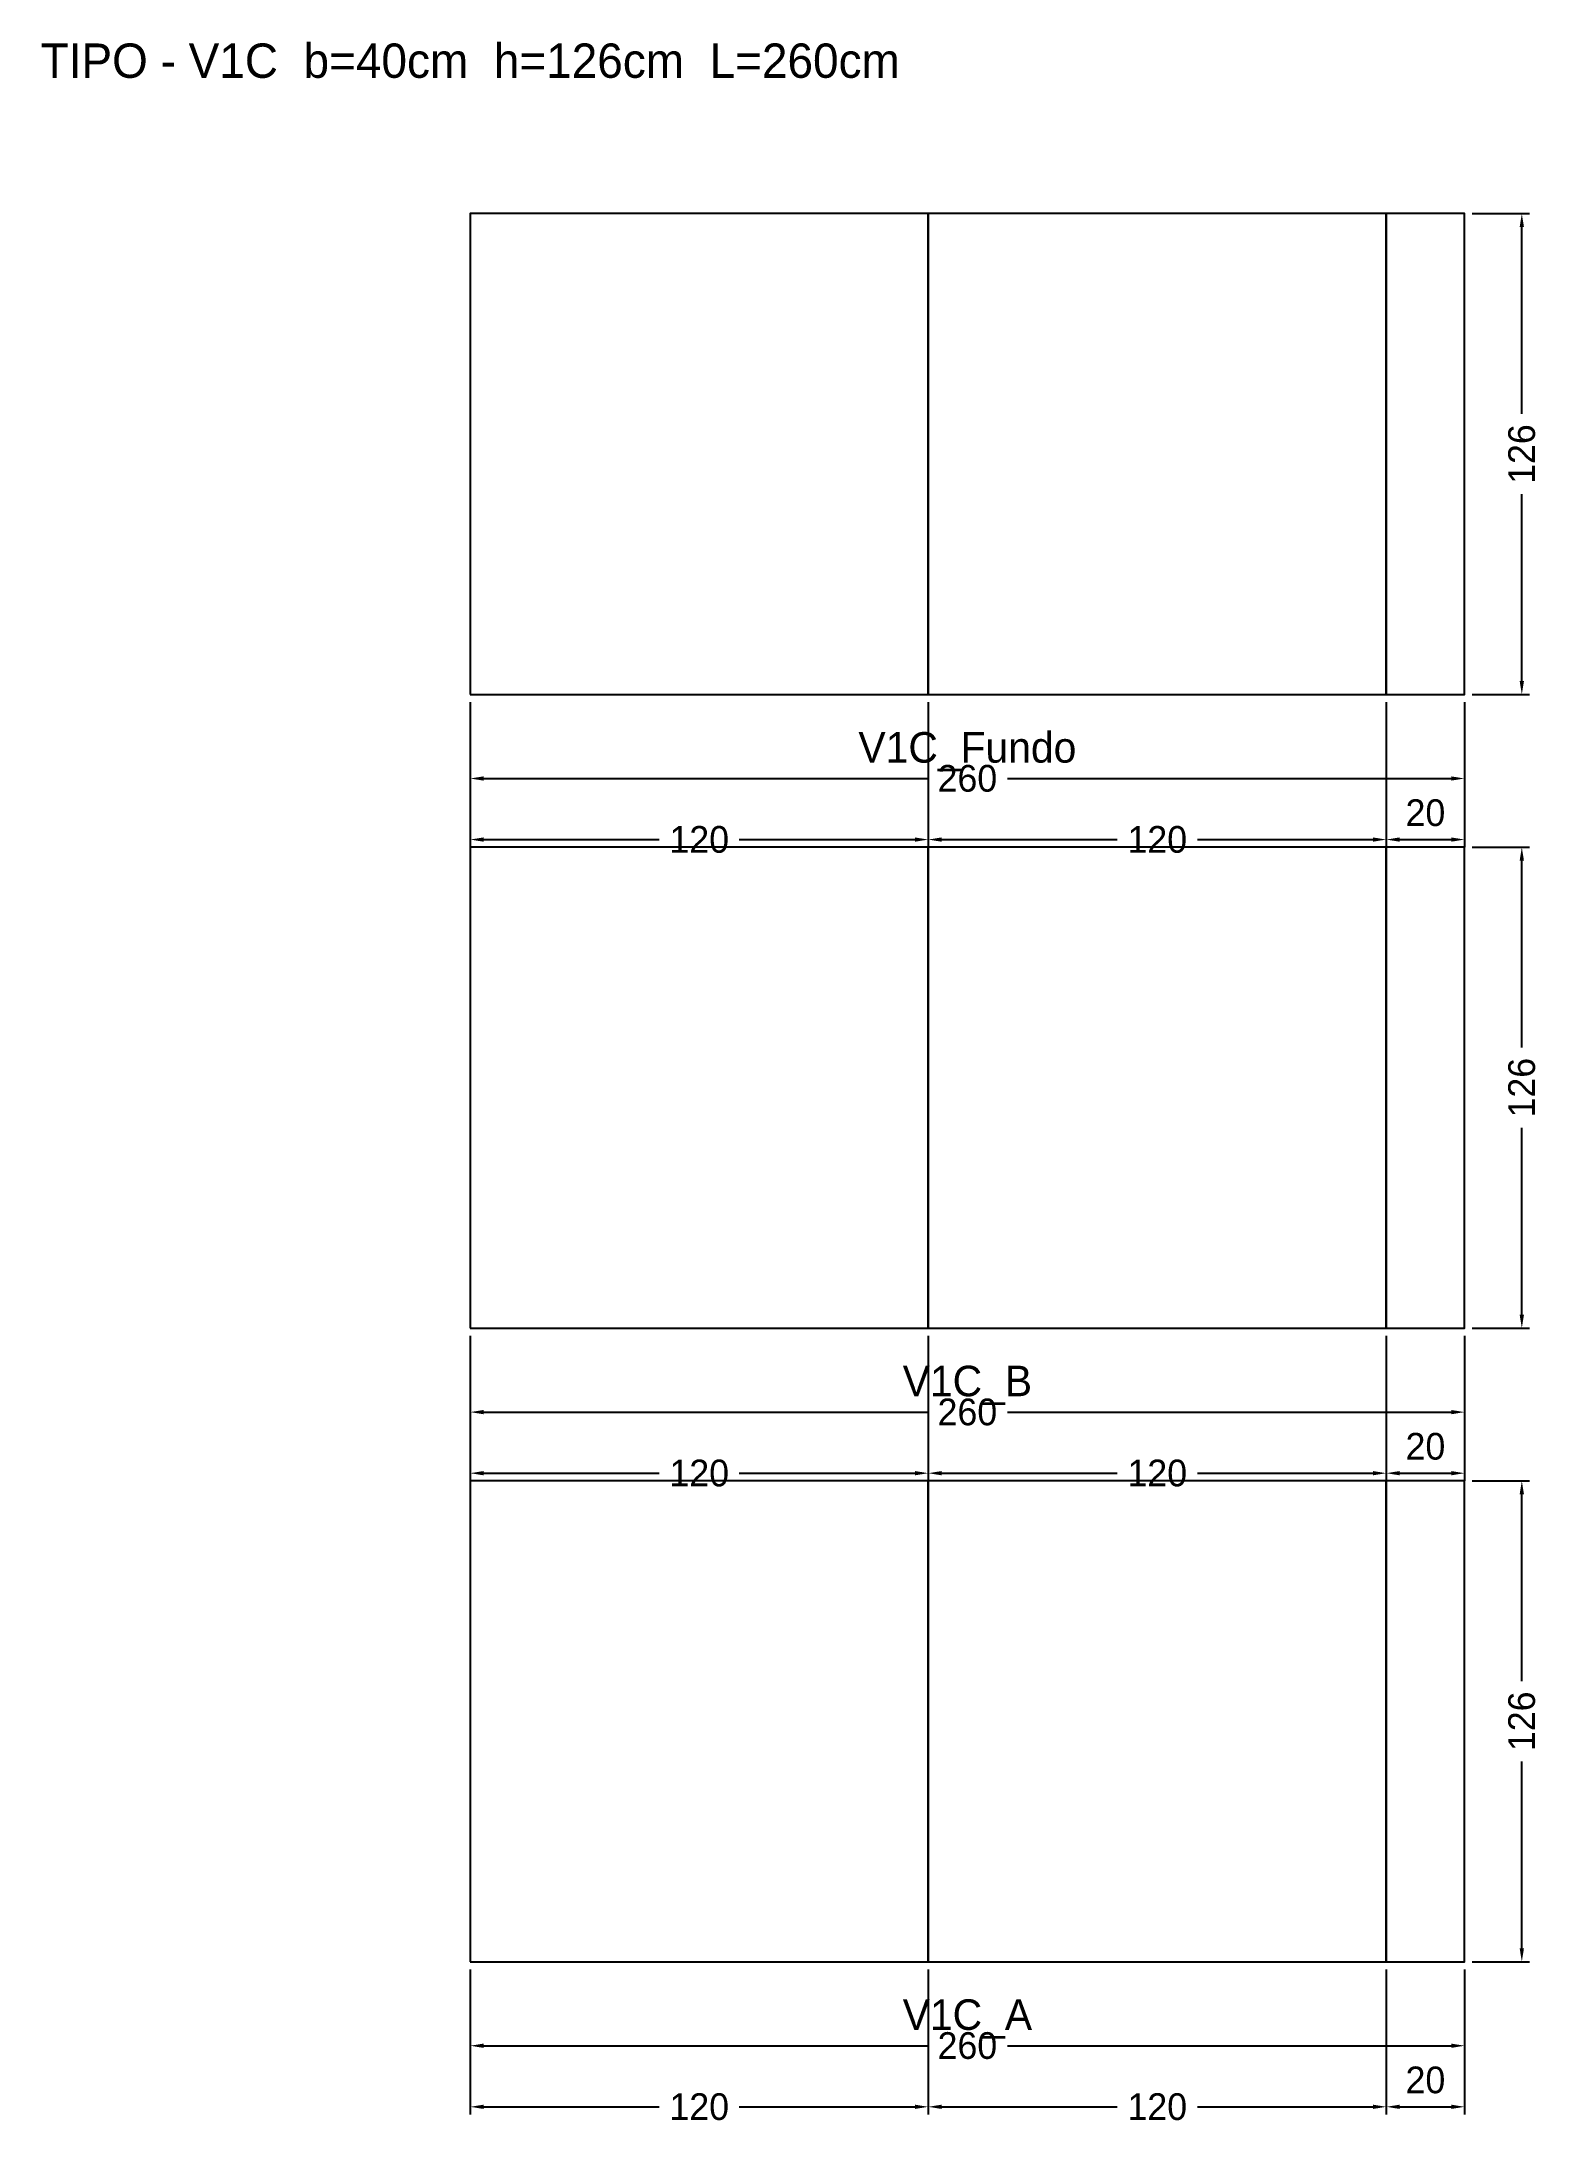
# Model space of a CAD drawing. Header units: metres. Extents: x -112 to 280, y -43 to 503.
import ezdxf

# ---------------------------------------------------------------- set-up
doc = ezdxf.new("R2010")
doc.units = ezdxf.units.M
for name, color, linetype in [('COTA', 3, 'Continuous'), ('NOMENCLATURA', 2, 'Continuous'), ('Paineis', 7, 'Continuous'), ('Texto Secao', 2, 'Continuous')]:
    doc.layers.add(name, color=color, linetype=linetype)
doc.dimstyles.new('COTA_VIG', dxfattribs={"dimtxt": 7, "dimasz": 3.5, "dimexe": 2, "dimexo": 2, "dimgap": 1.5, "dimtad": 1, "dimdec": 1, "dimcen": 2.5, "dimclrd": 3, "dimclre": 3, "dimclrt": 3, "dimazin": 3, "dimtfac": 1, "dimtmove": 0, "dimatfit": 3})

# ---------------------------------------------------------------- blocks, each defined once
blk = doc.blocks.new('_CLOSEDFILLED')
at = {"color": 0, "linetype": 'BYBLOCK'}
blk.add_solid([(-1, 0.16), (0, 0), (-1, -0.16)], dxfattribs=at)
blk = doc.blocks.new('*D1')
at = {"color": 3}
for p, q in [((0, -2), (0, -24)), ((260.5, -2), (260.5, -24)), ((3.5, -22), (119.75, -22)), ((140.75, -22), (257, -22))]:
    blk.add_line(p, q, dxfattribs=at)
at = {"layer": 'Defpoints'}
for p in [(0, 0), (260.5, 0), (0, -22)]:
    blk.add_point(p, dxfattribs=at)
at = {"layer": 'COTA', "color": 3, "xscale": 3.5, "yscale": 3.5, "rotation": 180}
blk.add_blockref('_CLOSEDFILLED', (0, -22), dxfattribs=at)
at = {"layer": 'COTA', "color": 3, "xscale": 3.5, "yscale": 3.5}
blk.add_blockref('_CLOSEDFILLED', (260.5, -22), dxfattribs=at)
at = {"layer": 'COTA', "color": 3, "insert": (130.25, -22), "char_height": 7, "attachment_point": 5}
blk.add_mtext('260', dxfattribs=at)
blk = doc.blocks.new('*D2')
at = {"color": 3}
for p, q in [((0, -2), (0, -40)), ((120, -2), (120, -40)), ((3.5, -38), (49.5, -38)), ((70.5, -38), (116.5, -38))]:
    blk.add_line(p, q, dxfattribs=at)
at = {"layer": 'Defpoints'}
for p in [(0, 0), (120, 0), (0, -38)]:
    blk.add_point(p, dxfattribs=at)
at = {"layer": 'COTA', "color": 3, "xscale": 3.5, "yscale": 3.5, "rotation": 180}
blk.add_blockref('_CLOSEDFILLED', (0, -38), dxfattribs=at)
at = {"layer": 'COTA', "color": 3, "xscale": 3.5, "yscale": 3.5}
blk.add_blockref('_CLOSEDFILLED', (120, -38), dxfattribs=at)
at = {"layer": 'COTA', "color": 3, "insert": (60, -38), "char_height": 7, "attachment_point": 5}
blk.add_mtext('120', dxfattribs=at)
blk = doc.blocks.new('*D3')
at = {"color": 3}
for p, q in [((120, -2), (120, -40)), ((240, -2), (240, -40)), ((123.5, -38), (169.5, -38)), ((190.5, -38), (236.5, -38))]:
    blk.add_line(p, q, dxfattribs=at)
at = {"layer": 'Defpoints'}
for p in [(120, 0), (240, 0), (120, -38)]:
    blk.add_point(p, dxfattribs=at)
at = {"layer": 'COTA', "color": 3, "xscale": 3.5, "yscale": 3.5, "rotation": 180}
blk.add_blockref('_CLOSEDFILLED', (120, -38), dxfattribs=at)
at = {"layer": 'COTA', "color": 3, "xscale": 3.5, "yscale": 3.5}
blk.add_blockref('_CLOSEDFILLED', (240, -38), dxfattribs=at)
at = {"layer": 'COTA', "color": 3, "insert": (180, -38), "char_height": 7, "attachment_point": 5}
blk.add_mtext('120', dxfattribs=at)
blk = doc.blocks.new('*D4')
at = {"color": 3}
for p, q in [((240, -2), (240, -40)), ((260.5, -2), (260.5, -40)), ((243.5, -38), (257, -38))]:
    blk.add_line(p, q, dxfattribs=at)
at = {"layer": 'Defpoints'}
for p in [(240, 0), (260.5, 0), (240, -38)]:
    blk.add_point(p, dxfattribs=at)
at = {"layer": 'COTA', "color": 3, "xscale": 3.5, "yscale": 3.5, "rotation": 180}
blk.add_blockref('_CLOSEDFILLED', (240, -38), dxfattribs=at)
at = {"layer": 'COTA', "color": 3, "xscale": 3.5, "yscale": 3.5}
blk.add_blockref('_CLOSEDFILLED', (260.5, -38), dxfattribs=at)
at = {"layer": 'COTA', "color": 3, "insert": (250.25, -31), "char_height": 7, "attachment_point": 5}
blk.add_mtext('20', dxfattribs=at)
blk = doc.blocks.new('*D5')
at = {"color": 3}
for p, q in [((262.5, 126), (277.5, 126)), ((275.5, 73.5), (275.5, 122.5)), ((275.5, 3.5), (275.5, 52.5)), ((262.5, 0), (277.5, 0))]:
    blk.add_line(p, q, dxfattribs=at)
at = {"layer": 'Defpoints'}
for p in [(260.5, 126), (260.5, 0), (275.5, 0)]:
    blk.add_point(p, dxfattribs=at)
at = {"layer": 'COTA', "color": 3, "xscale": 3.5, "yscale": 3.5}
for p, rotation in [((275.5, 126), 90), ((275.5, 0), 270)]:
    blk.add_blockref('_CLOSEDFILLED', p, dxfattribs=dict(at, rotation=rotation))
at = {"layer": 'COTA', "color": 3, "insert": (275.5, 63), "char_height": 7, "attachment_point": 5, "rotation": 90}
blk.add_mtext('126', dxfattribs=at)
blk = doc.blocks.new('*D6')
at = {"color": 3}
for p, q in [((0, 164), (0, 142)), ((260.5, 164), (260.5, 142)), ((3.5, 144), (119.75, 144)), ((140.75, 144), (257, 144))]:
    blk.add_line(p, q, dxfattribs=at)
at = {"layer": 'Defpoints'}
for p in [(0, 166), (260.5, 166), (0, 144)]:
    blk.add_point(p, dxfattribs=at)
at = {"layer": 'COTA', "color": 3, "xscale": 3.5, "yscale": 3.5, "rotation": 180}
blk.add_blockref('_CLOSEDFILLED', (0, 144), dxfattribs=at)
at = {"layer": 'COTA', "color": 3, "xscale": 3.5, "yscale": 3.5}
blk.add_blockref('_CLOSEDFILLED', (260.5, 144), dxfattribs=at)
at = {"layer": 'COTA', "color": 3, "insert": (130.25, 144), "char_height": 7, "attachment_point": 5}
blk.add_mtext('260', dxfattribs=at)
blk = doc.blocks.new('*D7')
at = {"color": 3}
for p, q in [((0, 164), (0, 126)), ((120, 164), (120, 126)), ((3.5, 128), (49.5, 128)), ((70.5, 128), (116.5, 128))]:
    blk.add_line(p, q, dxfattribs=at)
at = {"layer": 'Defpoints'}
for p in [(0, 166), (120, 166), (0, 128)]:
    blk.add_point(p, dxfattribs=at)
at = {"layer": 'COTA', "color": 3, "xscale": 3.5, "yscale": 3.5, "rotation": 180}
blk.add_blockref('_CLOSEDFILLED', (0, 128), dxfattribs=at)
at = {"layer": 'COTA', "color": 3, "xscale": 3.5, "yscale": 3.5}
blk.add_blockref('_CLOSEDFILLED', (120, 128), dxfattribs=at)
at = {"layer": 'COTA', "color": 3, "insert": (60, 128), "char_height": 7, "attachment_point": 5}
blk.add_mtext('120', dxfattribs=at)
blk = doc.blocks.new('*D8')
at = {"color": 3}
for p, q in [((120, 164), (120, 126)), ((240, 164), (240, 126)), ((123.5, 128), (169.5, 128)), ((190.5, 128), (236.5, 128))]:
    blk.add_line(p, q, dxfattribs=at)
at = {"layer": 'Defpoints'}
for p in [(120, 166), (240, 166), (120, 128)]:
    blk.add_point(p, dxfattribs=at)
at = {"layer": 'COTA', "color": 3, "xscale": 3.5, "yscale": 3.5, "rotation": 180}
blk.add_blockref('_CLOSEDFILLED', (120, 128), dxfattribs=at)
at = {"layer": 'COTA', "color": 3, "xscale": 3.5, "yscale": 3.5}
blk.add_blockref('_CLOSEDFILLED', (240, 128), dxfattribs=at)
at = {"layer": 'COTA', "color": 3, "insert": (180, 128), "char_height": 7, "attachment_point": 5}
blk.add_mtext('120', dxfattribs=at)
blk = doc.blocks.new('*D9')
at = {"color": 3}
for p, q in [((240, 164), (240, 126)), ((260.5, 164), (260.5, 126)), ((243.5, 128), (257, 128))]:
    blk.add_line(p, q, dxfattribs=at)
at = {"layer": 'Defpoints'}
for p in [(240, 166), (260.5, 166), (240, 128)]:
    blk.add_point(p, dxfattribs=at)
at = {"layer": 'COTA', "color": 3, "xscale": 3.5, "yscale": 3.5, "rotation": 180}
blk.add_blockref('_CLOSEDFILLED', (240, 128), dxfattribs=at)
at = {"layer": 'COTA', "color": 3, "xscale": 3.5, "yscale": 3.5}
blk.add_blockref('_CLOSEDFILLED', (260.5, 128), dxfattribs=at)
at = {"layer": 'COTA', "color": 3, "insert": (250.25, 135), "char_height": 7, "attachment_point": 5}
blk.add_mtext('20', dxfattribs=at)
blk = doc.blocks.new('*D10')
at = {"color": 3}
for p, q in [((262.5, 292), (277.5, 292)), ((275.5, 239.5), (275.5, 288.5)), ((275.5, 169.5), (275.5, 218.5)), ((262.5, 166), (277.5, 166))]:
    blk.add_line(p, q, dxfattribs=at)
at = {"layer": 'Defpoints'}
for p in [(260.5, 292), (260.5, 166), (275.5, 166)]:
    blk.add_point(p, dxfattribs=at)
at = {"layer": 'COTA', "color": 3, "xscale": 3.5, "yscale": 3.5}
for p, rotation in [((275.5, 292), 90), ((275.5, 166), 270)]:
    blk.add_blockref('_CLOSEDFILLED', p, dxfattribs=dict(at, rotation=rotation))
at = {"layer": 'COTA', "color": 3, "insert": (275.5, 229), "char_height": 7, "attachment_point": 5, "rotation": 90}
blk.add_mtext('126', dxfattribs=at)
blk = doc.blocks.new('*D11')
at = {"color": 3}
for p, q in [((0, 330), (0, 308)), ((260.5, 330), (260.5, 308)), ((3.5, 310), (119.75, 310)), ((140.75, 310), (257, 310))]:
    blk.add_line(p, q, dxfattribs=at)
at = {"layer": 'Defpoints'}
for p in [(0, 332), (260.5, 332), (0, 310)]:
    blk.add_point(p, dxfattribs=at)
at = {"layer": 'COTA', "color": 3, "xscale": 3.5, "yscale": 3.5, "rotation": 180}
blk.add_blockref('_CLOSEDFILLED', (0, 310), dxfattribs=at)
at = {"layer": 'COTA', "color": 3, "xscale": 3.5, "yscale": 3.5}
blk.add_blockref('_CLOSEDFILLED', (260.5, 310), dxfattribs=at)
at = {"layer": 'COTA', "color": 3, "insert": (130.25, 310), "char_height": 7, "attachment_point": 5}
blk.add_mtext('260', dxfattribs=at)
blk = doc.blocks.new('*D12')
at = {"color": 3}
for p, q in [((0, 330), (0, 292)), ((120, 330), (120, 292)), ((3.5, 294), (49.5, 294)), ((70.5, 294), (116.5, 294))]:
    blk.add_line(p, q, dxfattribs=at)
at = {"layer": 'Defpoints'}
for p in [(0, 332), (120, 332), (0, 294)]:
    blk.add_point(p, dxfattribs=at)
at = {"layer": 'COTA', "color": 3, "xscale": 3.5, "yscale": 3.5, "rotation": 180}
blk.add_blockref('_CLOSEDFILLED', (0, 294), dxfattribs=at)
at = {"layer": 'COTA', "color": 3, "xscale": 3.5, "yscale": 3.5}
blk.add_blockref('_CLOSEDFILLED', (120, 294), dxfattribs=at)
at = {"layer": 'COTA', "color": 3, "insert": (60, 294), "char_height": 7, "attachment_point": 5}
blk.add_mtext('120', dxfattribs=at)
blk = doc.blocks.new('*D13')
at = {"color": 3}
for p, q in [((120, 330), (120, 292)), ((240, 330), (240, 292)), ((123.5, 294), (169.5, 294)), ((190.5, 294), (236.5, 294))]:
    blk.add_line(p, q, dxfattribs=at)
at = {"layer": 'Defpoints'}
for p in [(120, 332), (240, 332), (120, 294)]:
    blk.add_point(p, dxfattribs=at)
at = {"layer": 'COTA', "color": 3, "xscale": 3.5, "yscale": 3.5, "rotation": 180}
blk.add_blockref('_CLOSEDFILLED', (120, 294), dxfattribs=at)
at = {"layer": 'COTA', "color": 3, "xscale": 3.5, "yscale": 3.5}
blk.add_blockref('_CLOSEDFILLED', (240, 294), dxfattribs=at)
at = {"layer": 'COTA', "color": 3, "insert": (180, 294), "char_height": 7, "attachment_point": 5}
blk.add_mtext('120', dxfattribs=at)
blk = doc.blocks.new('*D14')
at = {"color": 3}
for p, q in [((240, 330), (240, 292)), ((260.5, 330), (260.5, 292)), ((243.5, 294), (257, 294))]:
    blk.add_line(p, q, dxfattribs=at)
at = {"layer": 'Defpoints'}
for p in [(240, 332), (260.5, 332), (240, 294)]:
    blk.add_point(p, dxfattribs=at)
at = {"layer": 'COTA', "color": 3, "xscale": 3.5, "yscale": 3.5, "rotation": 180}
blk.add_blockref('_CLOSEDFILLED', (240, 294), dxfattribs=at)
at = {"layer": 'COTA', "color": 3, "xscale": 3.5, "yscale": 3.5}
blk.add_blockref('_CLOSEDFILLED', (260.5, 294), dxfattribs=at)
at = {"layer": 'COTA', "color": 3, "insert": (250.25, 301), "char_height": 7, "attachment_point": 5}
blk.add_mtext('20', dxfattribs=at)
blk = doc.blocks.new('*D15')
at = {"color": 3}
for p, q in [((262.5, 458), (277.5, 458)), ((275.5, 405.5), (275.5, 454.5)), ((275.5, 335.5), (275.5, 384.5)), ((262.5, 332), (277.5, 332))]:
    blk.add_line(p, q, dxfattribs=at)
at = {"layer": 'Defpoints'}
for p in [(260.5, 458), (260.5, 332), (275.5, 332)]:
    blk.add_point(p, dxfattribs=at)
at = {"layer": 'COTA', "color": 3, "xscale": 3.5, "yscale": 3.5}
for p, rotation in [((275.5, 458), 90), ((275.5, 332), 270)]:
    blk.add_blockref('_CLOSEDFILLED', p, dxfattribs=dict(at, rotation=rotation))
at = {"layer": 'COTA', "color": 3, "insert": (275.5, 395), "char_height": 7, "attachment_point": 5, "rotation": 90}
blk.add_mtext('126', dxfattribs=at)

msp = doc.modelspace()

# ---------------------------------------------------------------- linework, layer by layer
at = {"layer": 'Paineis'}
for points in [[(0, 332), (120, 332), (120, 458), (0, 458)], [(120, 332), (240, 332), (240, 458), (120, 458)], [(240, 332), (260.5, 332), (260.5, 458), (240, 458)], [(0, 166), (120, 166), (120, 292), (0, 292)], [(120, 166), (240, 166), (240, 292), (120, 292)], [(240, 166), (260.5, 166), (260.5, 292), (240, 292)], [(0, 0), (120, 0), (120, 126), (0, 126)], [(120, 0), (240, 0), (240, 126), (120, 126)], [(240, 0), (260.5, 0), (260.5, 126), (240, 126)]]:
    msp.add_lwpolyline(points, close=True, dxfattribs=at)

# ---------------------------------------------------------------- texts
at = {"layer": 'NOMENCLATURA', "insert": (0, 498), "char_height": 9, "width": 280.5, "attachment_point": 5}
msp.add_mtext('TIPO - V1C  b=40cm  h=126cm  L=260cm', dxfattribs=at)
at = {"layer": 'Texto Secao', "char_height": 8, "width": 280.5, "attachment_point": 5}
for s, insert in [('V1C_Fundo', (130.25, 317)), ('V1C_B', (130.25, 151)), ('V1C_A', (130.25, -15))]:
    msp.add_mtext(s, dxfattribs=dict(at, insert=insert))

# ---------------------------------------------------------------- dimensions: what is measured, and where the dimension line sits
at = {"layer": 'COTA'}
for base, p1, p2, picture, middle in [((275.5, 332), (260.5, 332), (260.5, 458), '*D15', (275.5, 395)), ((275.5, 166), (260.5, 166), (260.5, 292), '*D10', (275.5, 229)), ((275.5, 0), (260.5, 0), (260.5, 126), '*D5', (275.5, 63))]:
    dim = msp.add_linear_dim(base=base, p1=p1, p2=p2, angle=90, dimstyle='COTA_VIG', dxfattribs=at)
    dim.commit()
    dim.dimension.update_dxf_attribs({"geometry": picture, "text_midpoint": middle})
for base, p1, p2, picture, middle in [((0, 310), (0, 332), (260.5, 332), '*D11', (130.25, 310)), ((0, 294), (0, 332), (120, 332), '*D12', (60, 294)), ((120, 294), (120, 332), (240, 332), '*D13', (180, 294)), ((240, 294), (240, 332), (260.5, 332), '*D14', (250.25, 301)), ((0, 144), (0, 166), (260.5, 166), '*D6', (130.25, 144)), ((0, 128), (0, 166), (120, 166), '*D7', (60, 128)), ((120, 128), (120, 166), (240, 166), '*D8', (180, 128)), ((240, 128), (240, 166), (260.5, 166), '*D9', (250.25, 135)), ((0, -22), (0, 0), (260.5, 0), '*D1', (130.25, -22)), ((0, -38), (0, 0), (120, 0), '*D2', (60, -38)), ((120, -38), (120, 0), (240, 0), '*D3', (180, -38)), ((240, -38), (240, 0), (260.5, 0), '*D4', (250.25, -31))]:
    dim = msp.add_linear_dim(base=base, p1=p1, p2=p2, dimstyle='COTA_VIG', dxfattribs=at)
    dim.commit()
    dim.dimension.update_dxf_attribs({"geometry": picture, "text_midpoint": middle})

doc.saveas('drawing.dxf')
